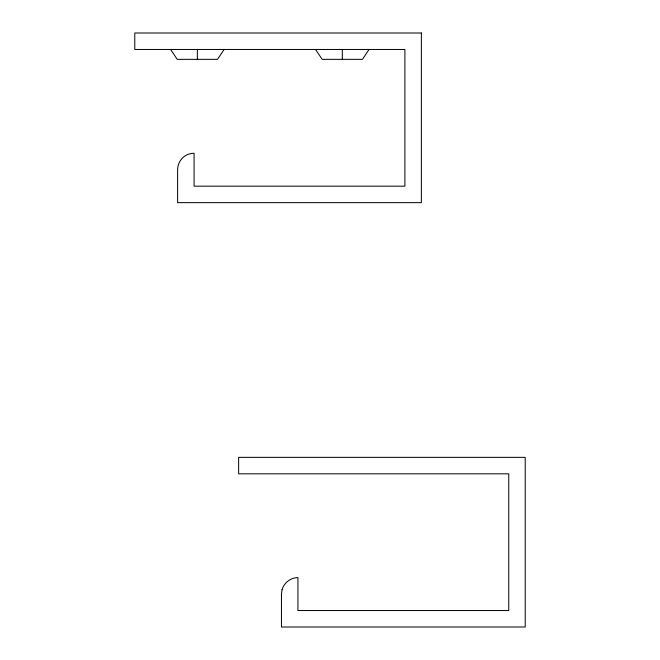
<?xml version="1.0" encoding="UTF-8"?>
<svg xmlns="http://www.w3.org/2000/svg" width="660" height="660" viewBox="0 0 660 660"><rect width="100%" height="100%" fill="white"/><g stroke="black" fill="none" stroke-linecap="round" stroke-linejoin="round"><path stroke-width="0.99" d="M224.103 49.467L217.52 59.35L177.218 59.359L170.626 49.475M369.047 49.467L362.464 59.35L322.154 59.359L315.562 49.475M342.309 49.467L342.309 59.35M197.365 49.467L197.365 59.35M282.018 589.792L281.457 594.058L281.457 627L525.22 627L525.22 457.355L238.631 457.355L238.631 473.822L508.753 473.822L508.753 610.533L297.924 610.533L297.924 577.591C290.647 577.632 283.94 582.772 282.018 589.792M421.369 33L134.78 33L134.78 49.467L404.893 49.467L404.893 186.178L194.073 186.178L194.073 153.236A16.467 16.467 0 0 0 177.606 169.702L177.606 202.645L421.369 202.645L421.369 33"/></g></svg>
